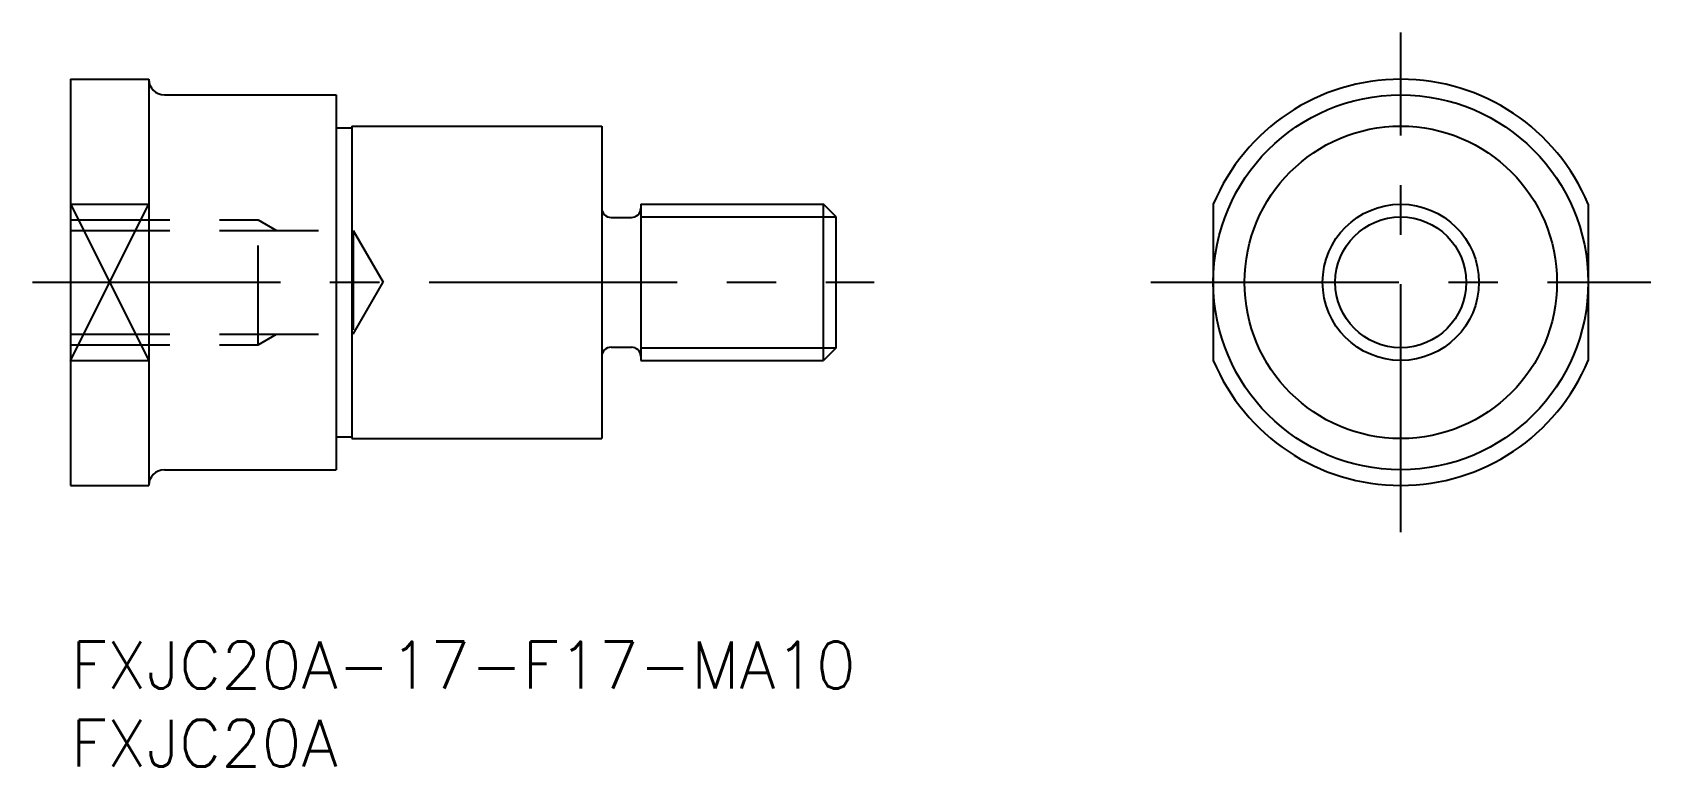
# Model space of a CAD drawing. Extents: x -2 to 101, y -8 to 39.
import ezdxf

# ---------------------------------------------------------------- set-up
doc = ezdxf.new("R2010")
doc.units = 0
doc.header["$LTSCALE"] = 0.5
doc.linetypes.add('CENTER', pattern=[50.8, 31.75, -6.35, 6.35, -6.35])
doc.linetypes.add('DASHED', pattern=[19.05, 12.7, -6.35])
for name, color, linetype in [('MSM_CENTER', 1, 'CENTER'), ('MSM_CONTINUOUS', 7, 'CONTINUOUS'), ('MSM_DASHED', 4, 'DASHED'), ('MSM_NARROW', 5, 'CONTINUOUS'), ('MSM_PART_NUMBER', 7, 'CONTINUOUS')]:
    doc.layers.add(name, color=color, linetype=linetype)
doc.styles.get("Standard").update_dxf_attribs({"font": 'txt.shx', "height": 3, "bigfont": 'bigfont.shx'})

# ---------------------------------------------------------------- blocks, each defined once
blk = doc.blocks.new('*U4')
at = {"layer": 'MSM_PART_NUMBER'}
blk.add_text('FXJC20A-17-F17-MA10', height=3, dxfattribs=at).set_placement((0, -3))
blk = doc.blocks.new('*U5')
at = {"layer": 'MSM_PART_NUMBER'}
blk.add_text('FXJC20A', height=3, dxfattribs=at).set_placement((0, -8))

msp = doc.modelspace()

# ---------------------------------------------------------------- linework, layer by layer
at = {"layer": 'MSM_CENTER'}
for p, q in [((85.15, 7), (85.15, 39)), ((-2.45, 23), (51.45, 23)), ((69.15, 23), (101.15, 23))]:
    msp.add_line(p, q, dxfattribs=at)
at = {"layer": 'MSM_CONTINUOUS'}
for p, q in [((0, 36), (0, 10)), ((0, 36), (5, 36)), ((5, 36), (5, 10)), ((6, 35), (17, 35)), ((17, 35), (17, 11)), ((17, 32.9), (18, 32.9)), ((18, 33), (34, 33)), ((18, 33), (18, 13)), ((34, 33), (34, 13)), ((0, 28), (5, 28)), ((36.5, 28), (36.5, 18)), ((36.5, 28), (48.19, 28)), ((48.19, 18), (48.19, 28)), ((49, 27.19), (48.19, 28)), ((73.15, 28), (73.15, 18)), ((97.15, 28), (97.15, 18)), ((34.6, 27.15), (35.9, 27.15)), ((49, 18.81), (49, 27.19)), ((34.6, 18.85), (35.9, 18.85)), ((49, 18.81), (48.19, 18)), ((0, 18), (5, 18)), ((36.5, 18), (48.19, 18)), ((17, 13.1), (18, 13.1)), ((18, 13), (34, 13)), ((6, 11), (17, 11)), ((0, 10), (5, 10))]:
    msp.add_line(p, q, dxfattribs=at)
for radius in [12, 10, 5]:
    msp.add_circle((85.15, 23), radius, dxfattribs=at)
for centre, radius, start, end in [((6, 36), 1, 180, 270), ((85.15, 23), 13, 22.6199, 157.3801), ((34.6, 27.75), 0.6, 180, 270), ((35.9, 27.75), 0.6, 270, 0), ((34.6, 18.25), 0.6, 90, 180), ((35.9, 18.25), 0.6, 0, 90), ((85.15, 23), 13, 202.6199, 337.3801), ((6, 10), 1, 90, 180)]:
    msp.add_arc(centre, radius, start, end, dxfattribs=at)
at = {"layer": 'MSM_DASHED'}
for p, q in [((0, 27), (12, 27)), ((12, 19), (12, 27)), ((12, 27), (13.17, 26.32)), ((0, 26.32), (18.08, 26.32)), ((18.08, 26.32), (20, 23)), ((18.08, 26.32), (18.08, 19.68)), ((18.08, 19.68), (20, 23)), ((0, 19.68), (18.08, 19.68)), ((0, 19), (12, 19)), ((12, 19), (13.17, 19.68))]:
    msp.add_line(p, q, dxfattribs=at)
at = {"layer": 'MSM_NARROW'}
for p, q in [((0, 18), (5, 28)), ((0, 28), (5, 18)), ((36.5, 27.19), (49, 27.19)), ((36.5, 18.81), (49, 18.81))]:
    msp.add_line(p, q, dxfattribs=at)
msp.add_circle((85.15, 23), 4.19, dxfattribs=at)

# ---------------------------------------------------------------- block references
at = {"layer": 'MSM_CONTINUOUS'}
for name in ['*U4', '*U5']:
    msp.add_blockref(name, (0, 0), dxfattribs=at)

doc.saveas('drawing.dxf')
